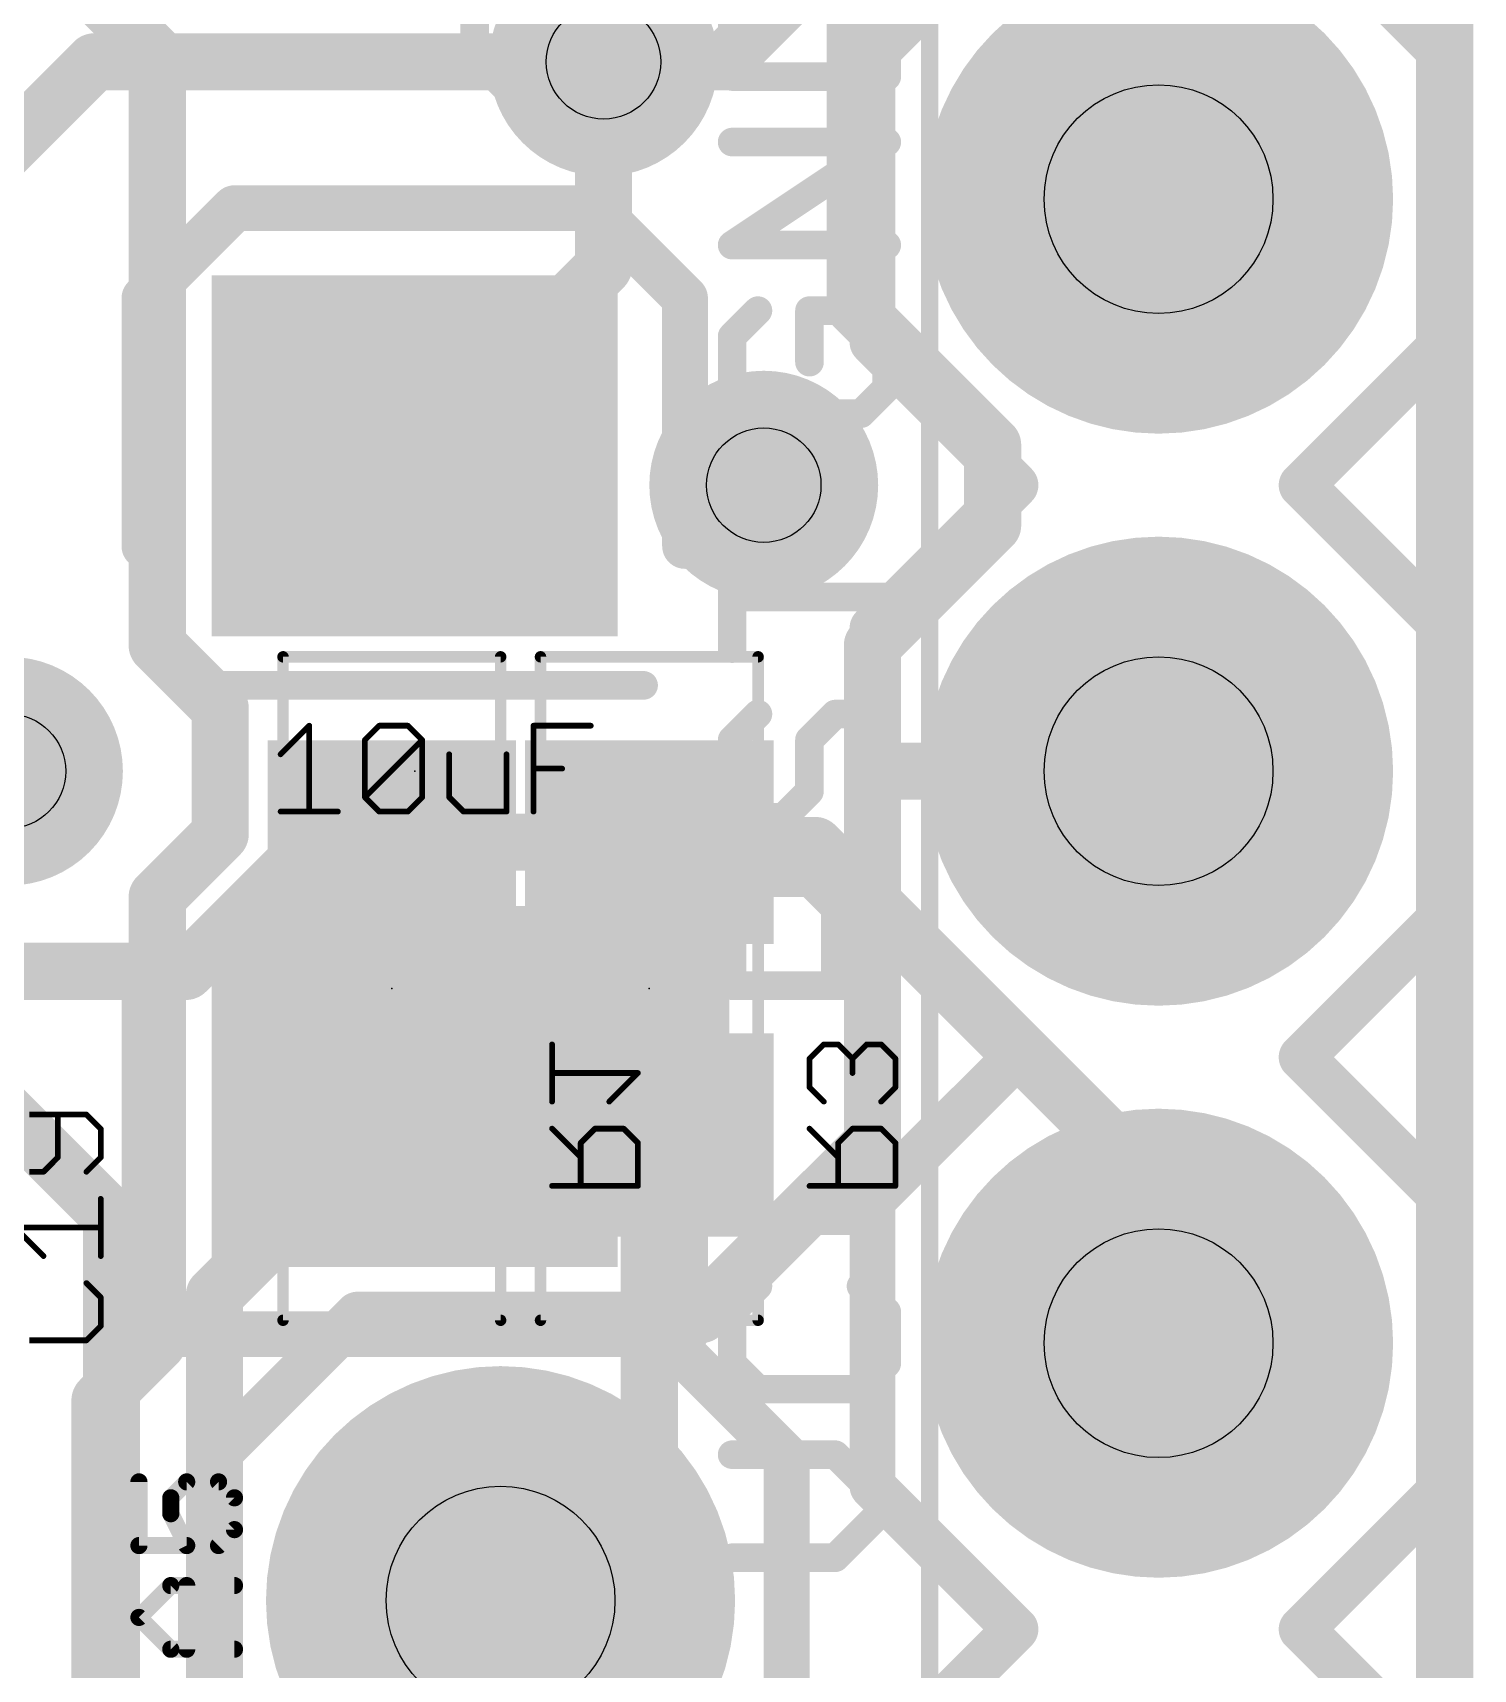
# Model space of a CAD drawing. Extents: x -32 to 75, y -15 to 35.
# Drawn here: x 11.51 to 17.91, y 20.14 to 27.41 of the extents above; entities that cross this region are included whole.
import ezdxf

# ---------------------------------------------------------------- set-up
doc = ezdxf.new("R2010")
doc.units = 0
for name, color, linetype in [('1', 12, 'CONTINUOUS'), ('16', 132, 'CONTINUOUS'), ('17', 110, 'CONTINUOUS'), ('18', 110, 'CONTINUOUS'), ('20', 53, 'CONTINUOUS'), ('21', 41, 'CONTINUOUS'), ('22', 40, 'CONTINUOUS'), ('23', 53, 'CONTINUOUS'), ('24', 53, 'CONTINUOUS'), ('25', 253, 'CONTINUOUS'), ('26', 253, 'CONTINUOUS'), ('27', 253, 'CONTINUOUS'), ('29', 253, 'CONTINUOUS'), ('30', 253, 'CONTINUOUS'), ('31', 253, 'CONTINUOUS'), ('32', 253, 'CONTINUOUS'), ('36', 253, 'CONTINUOUS'), ('40', 132, 'CONTINUOUS'), ('44', 253, 'CONTINUOUS'), ('51', 53, 'CONTINUOUS'), ('52', 253, 'CONTINUOUS')]:
    doc.layers.add(name, color=color, linetype=linetype)

# ---------------------------------------------------------------- blocks, each defined once
blk = doc.blocks.new('RECT')
blk.add_solid([(-0.5, -0.5), (0.5, -0.5), (-0.5, 0.5), (0.5, 0.5)])
blk = doc.blocks.new('ROUNDP')
at = {"const_width": 0.5}
blk.add_lwpolyline([(0, -0.25, 1), (0, 0.25, 1), (0, -0.25)], format="xyb", dxfattribs=at)
blk = doc.blocks.new('ROUNDV')
at = {"const_width": 0.5}
blk.add_lwpolyline([(0, -0.25, 1), (0, 0.25, 1), (0, -0.25)], format="xyb", dxfattribs=at)

msp = doc.modelspace()

# ---------------------------------------------------------------- linework, layer by layer
at = {"layer": '1'}
for points, const_width in [([(17.78, 33.02), (17.78, 0)], 0.254), ([(15.1638, 26.1874), (15.1638, 28.4226)], 0.254), ([(12.065, 27.305), (11.43, 27.94)], 0.254), ([(12.065, 24.6888), (12.065, 27.305)], 0.254), ([(14.0462, 27.2796), (14.0462, 26.3682)], 0.254), ([(14.0462, 26.3682), (13.208, 25.53)], 0.254), ([(15.7734, 25.5778), (15.1638, 26.1874)], 0.254), ([(15.7734, 25.2222), (15.7734, 25.5778)], 0.254), ([(15.24, 24.6888), (15.7734, 25.2222)], 0.254), ([(12.3444, 24.4094), (12.065, 24.6888)], 0.254), ([(15.24, 24.13), (15.24, 24.6888)], 0.254), ([(12.3444, 23.8506), (12.3444, 24.4094)], 0.254), ([(11.4046, 24.13), (10.16, 24.13)], 0.254), ([(15.24, 24.13), (16.51, 24.13)], 0.254), ([(15.24, 22.479), (15.24, 24.13)], 0.254), ([(12.065, 23.5712), (12.3444, 23.8506)], 0.254), ([(12.065, 21.59), (12.065, 23.5712)], 0.254), ([(14.478, 21.717), (15.24, 22.479)], 0.254), ([(12.319, 21.082), (12.954, 21.717)], 0.2032), ([(12.954, 21.717), (14.478, 21.717)], 0.2032), ([(11.811, 21.336), (12.065, 21.59)], 0.254), ([(11.811, 19.7194), (11.811, 21.336)], 0.254), ([(12.319, 17.9647), (12.319, 21.082)], 0.254)]:
    msp.add_lwpolyline(points, dxfattribs=dict(at, const_width=const_width))
for points, const_width in [([(12.1285, 27.305, 1), (12.0015, 27.305)], 0.127), ([(12.0201, 27.2601, 1), (12.1099, 27.3499)], 0.127), ([(14.1097, 27.2796, 1), (13.9827, 27.2796)], 0.127), ([(14.0911, 26.3233, 1), (14.0013, 26.4131)], 0.127), ([(13.9827, 26.3682, 1), (14.1097, 26.3682)], 0.127), ([(15.2087, 26.2323, 1), (15.1189, 26.1425)], 0.127), ([(15.1003, 26.1874, 1), (15.2273, 26.1874)], 0.127), ([(15.8369, 25.5778, 1), (15.7099, 25.5778)], 0.127), ([(15.7285, 25.5329, 1), (15.8183, 25.6227)], 0.127), ([(13.1631, 25.5749, 1), (13.2529, 25.4851)], 0.127), ([(15.8183, 25.1773, 1), (15.7285, 25.2671)], 0.127), ([(15.7099, 25.2222, 1), (15.8369, 25.2222)], 0.127), ([(12.1099, 24.7337, 1), (12.0201, 24.6439)], 0.127), ([(15.3035, 24.6888, 1), (15.1765, 24.6888)], 0.127), ([(15.1951, 24.7337, 1), (15.2849, 24.6439)], 0.127), ([(12.0015, 24.6888, 1), (12.1285, 24.6888)], 0.127), ([(12.4079, 24.4094, 1), (12.2809, 24.4094)], 0.127), ([(12.2995, 24.3645, 1), (12.3893, 24.4543)], 0.127), ([(11.4046, 24.0665, 1), (11.4046, 24.1935)], 0.127), ([(15.24, 24.1935, 1), (15.24, 24.0665)], 0.127), ([(15.3035, 24.13, 1), (15.1765, 24.13)], 0.127), ([(16.51, 24.0665, 1), (16.51, 24.1935)], 0.127), ([(15.1765, 24.13, 1), (15.3035, 24.13)], 0.127), ([(12.2809, 23.8506, 1), (12.4079, 23.8506)], 0.127), ([(12.3893, 23.8057, 1), (12.2995, 23.8955)], 0.127), ([(12.1285, 23.5712, 1), (12.0015, 23.5712)], 0.127), ([(12.0201, 23.6161, 1), (12.1099, 23.5263)], 0.127), ([(15.2849, 22.4341, 1), (15.1951, 22.5239)], 0.127), ([(15.1765, 22.479, 1), (15.3035, 22.479)], 0.127), ([(12.954, 21.7678, 1), (12.954, 21.6662)], 0.1016), ([(12.9899, 21.6811, 1), (12.9181, 21.7529)], 0.1016), ([(14.4331, 21.7619, 1), (14.5229, 21.6721)], 0.127), ([(14.478, 21.6662, 1), (14.478, 21.7678)], 0.1016), ([(12.1099, 21.5451, 1), (12.0201, 21.6349)], 0.127), ([(12.0015, 21.59, 1), (12.1285, 21.59)], 0.127), ([(11.8745, 21.336, 1), (11.7475, 21.336)], 0.127), ([(11.7661, 21.3809, 1), (11.8559, 21.2911)], 0.127), ([(12.3825, 21.082, 1), (12.2555, 21.082)], 0.127), ([(12.2831, 21.1179, 1), (12.3549, 21.0461)], 0.1016)]:
    msp.add_lwpolyline(points, format="xyb", dxfattribs=dict(at, const_width=const_width))
at = {"layer": '16'}
for points, const_width in [([(17.78, 33.02), (17.78, 0)], 0.254), ([(14.5796, 27.2796), (16.51, 29.21)], 0.254), ([(10.668, 26.162), (11.7856, 27.2796)], 0.254), ([(11.7856, 27.2796), (14.0462, 27.2796)], 0.254), ([(14.0462, 27.2796), (14.5796, 27.2796)], 0.254), ([(12.192, 23.241), (12.7658, 23.8148)], 0.254), ([(12.7658, 23.8148), (13.1064, 23.8148)], 0.254), ([(13.1064, 23.8148), (14.2494, 23.8148)], 0.254), ([(14.2494, 23.8148), (14.2644, 23.7998)], 0.254), ([(14.2644, 23.7998), (14.986, 23.7998)], 0.254), ([(14.986, 23.7998), (16.51, 22.2758)], 0.254), ([(8.0518, 23.241), (12.192, 23.241)], 0.254), ([(11.8618, 22.1488), (11.3284, 22.6822)], 0.254), ([(12.319, 21.8036), (13.0302, 22.5148)], 0.254), ([(13.0302, 22.5148), (13.1064, 22.5148)], 0.254), ([(14.2494, 21.1074), (14.2494, 22.5148)], 0.254), ([(16.51, 22.2758), (16.51, 21.59)], 0.254), ([(11.8618, 19.4818), (11.8618, 22.1488)], 0.254), ([(12.319, 19.8628), (12.319, 21.8036)], 0.254), ([(13.589, 20.447), (14.2494, 21.1074)], 0.254), ([(15.113, 18.923), (13.589, 20.447)], 0.2032)]:
    msp.add_lwpolyline(points, dxfattribs=dict(at, const_width=const_width))
for points, const_width in [([(11.7856, 27.3431, 1), (11.7856, 27.2161)], 0.127), ([(11.8305, 27.2347, 1), (11.7407, 27.3245)], 0.127), ([(14.0462, 27.3431, 1), (14.0462, 27.2161)], 0.127), ([(14.0462, 27.2161, 1), (14.0462, 27.3431)], 0.127), ([(14.5796, 27.2161, 1), (14.5796, 27.3431)], 0.127), ([(14.5347, 27.3245, 1), (14.6245, 27.2347)], 0.127), ([(12.7658, 23.8783, 1), (12.7658, 23.7513)], 0.127), ([(12.8107, 23.7699, 1), (12.7209, 23.8597)], 0.127), ([(13.1064, 23.8783, 1), (13.1064, 23.7513)], 0.127), ([(13.1064, 23.7513, 1), (13.1064, 23.8783)], 0.127), ([(14.2943, 23.8597, 1), (14.2045, 23.7699)], 0.127), ([(14.2644, 23.8633, 1), (14.2644, 23.7363)], 0.127), ([(14.2195, 23.7549, 1), (14.3093, 23.8447)], 0.127), ([(14.2494, 23.7513, 1), (14.2494, 23.8783)], 0.127), ([(15.0309, 23.8447, 1), (14.9411, 23.7549)], 0.127), ([(14.986, 23.7363, 1), (14.986, 23.8633)], 0.127), ([(12.1471, 23.2859, 1), (12.2369, 23.1961)], 0.127), ([(12.192, 23.1775, 1), (12.192, 23.3045)], 0.127), ([(13.0302, 22.5783, 1), (13.0302, 22.4513)], 0.127), ([(13.0751, 22.4699, 1), (12.9853, 22.5597)], 0.127), ([(13.1064, 22.4513, 1), (13.1064, 22.5783)], 0.127), ([(14.3129, 22.5148, 1), (14.1859, 22.5148)], 0.127), ([(16.5735, 22.2758, 1), (16.4465, 22.2758)], 0.127), ([(16.4651, 22.2309, 1), (16.5549, 22.3207)], 0.127), ([(11.9253, 22.1488, 1), (11.7983, 22.1488)], 0.127), ([(11.8169, 22.1039, 1), (11.9067, 22.1937)], 0.127), ([(12.3825, 21.8036, 1), (12.2555, 21.8036)], 0.127), ([(12.2741, 21.8485, 1), (12.3639, 21.7587)], 0.127), ([(16.4465, 21.59, 1), (16.5735, 21.59)], 0.127), ([(14.2943, 21.0625, 1), (14.2045, 21.1523)], 0.127), ([(14.1859, 21.1074, 1), (14.3129, 21.1074)], 0.127), ([(13.5441, 20.4919, 1), (13.6339, 20.4021)], 0.127), ([(13.6249, 20.4829, 1), (13.5531, 20.4111)], 0.1016)]:
    msp.add_lwpolyline(points, format="xyb", dxfattribs=dict(at, const_width=const_width))
at = {"layer": '20', "const_width": 0.2032}
msp.add_lwpolyline([(17.78, 0), (17.78, 33.02)], dxfattribs=at)
at = {"layer": '21'}
for points, const_width in [([(14.6171, 27.5575), (14.6171, 27.2143)], 0.127), ([(15.3035, 27.2143), (15.3035, 27.5575)], 0.127), ([(14.6171, 27.2143), (15.3035, 27.2143)], 0.127), ([(14.6171, 26.4659), (15.3035, 26.9235)], 0.127), ([(15.3035, 26.9235), (14.6171, 26.9235)], 0.127), ([(12.408, 26.63), (12.008, 26.23)], 0.2032), ([(14.008, 26.63), (12.408, 26.63)], 0.2032), ([(14.408, 26.23), (14.008, 26.63)], 0.2032), ([(15.3035, 26.4659), (14.6171, 26.4659)], 0.127), ([(12.008, 26.23), (12.008, 25.13)], 0.2032), ([(14.408, 25.13), (14.408, 26.23)], 0.2032), ([(14.7315, 26.1751), (14.6171, 26.0607)], 0.127), ([(15.1891, 26.1751), (14.9603, 26.1751)], 0.127), ([(14.9603, 26.1751), (14.9603, 25.9463)], 0.127), ([(15.3035, 26.0607), (15.1891, 26.1751)], 0.127), ([(14.6171, 26.0607), (14.6171, 25.8319)], 0.127), ([(15.3035, 25.8319), (15.3035, 26.0607)], 0.127), ([(14.6171, 25.8319), (14.7315, 25.7175)], 0.127), ([(15.1891, 25.7175), (15.3035, 25.8319)], 0.127), ([(14.7315, 25.7175), (15.1891, 25.7175)], 0.127), ([(14.6171, 24.6743), (14.6171, 25.1319)], 0.127), ([(15.3035, 24.9031), (14.6171, 24.9031)], 0.127), ([(12.192, 24.511), (14.224, 24.511)], 0.127), ([(14.7315, 24.3835), (14.6171, 24.2691)], 0.127), ([(14.9603, 24.2691), (15.0747, 24.3835)], 0.127), ([(15.0747, 24.3835), (15.1891, 24.3835)], 0.127), ([(15.1891, 24.3835), (15.3035, 24.2691)], 0.127), ([(14.6171, 24.2691), (14.6171, 24.0403)], 0.127), ([(14.9603, 24.0403), (14.9603, 24.2691)], 0.127), ([(15.3035, 24.2691), (15.3035, 24.0403)], 0.127), ([(14.6171, 24.0403), (14.7315, 23.9259)], 0.127), ([(14.8459, 23.9259), (14.9603, 24.0403)], 0.127), ([(15.3035, 24.0403), (15.1891, 23.9259)], 0.127), ([(14.7315, 23.9259), (14.8459, 23.9259)], 0.127), ([(14.6171, 23.5207), (14.7315, 23.6351)], 0.127), ([(14.7315, 23.6351), (14.9603, 23.6351)], 0.127), ([(14.9603, 23.6351), (15.0747, 23.5207)], 0.127), ([(15.0747, 23.4063), (15.3035, 23.6351)], 0.127), ([(14.6171, 23.1775), (14.6171, 23.5207)], 0.127), ([(15.0747, 23.5207), (15.0747, 23.1775)], 0.127), ([(12.008, 21.63), (12.008, 23.13)], 0.2032), ([(14.408, 23.13), (14.408, 21.63)], 0.2032), ([(15.3035, 23.1775), (14.6171, 23.1775)], 0.127), ([(14.7315, 22.5919), (14.6171, 22.4775)], 0.127), ([(15.3035, 22.4775), (15.1891, 22.5919)], 0.127), ([(14.6171, 22.4775), (14.6171, 22.2487)], 0.127), ([(15.3035, 22.2487), (15.3035, 22.4775)], 0.127), ([(14.6171, 22.2487), (14.7315, 22.1343)], 0.127), ([(15.1891, 22.1343), (15.3035, 22.2487)], 0.127), ([(14.7315, 22.1343), (15.1891, 22.1343)], 0.127), ([(14.7315, 21.8435), (14.6171, 21.7291)], 0.127), ([(15.3035, 21.7291), (15.1891, 21.8435)], 0.127), ([(14.408, 21.63), (12.008, 21.63)], 0.2032), ([(14.6171, 21.7291), (14.6171, 21.5003)], 0.127), ([(15.3035, 21.5003), (15.3035, 21.7291)], 0.127), ([(14.6171, 21.5003), (14.7315, 21.3859)], 0.127), ([(15.1891, 21.3859), (15.3035, 21.5003)], 0.127), ([(14.7315, 21.3859), (15.1891, 21.3859)], 0.127), ([(15.0747, 21.0951), (14.6171, 21.0951)], 0.127), ([(15.3035, 20.8663), (15.0747, 21.0951)], 0.127), ([(11.9837, 20.9743), (11.9837, 20.6915)], 0.0762), ([(12.1251, 20.9036), (12.1958, 20.9743)], 0.0762), ([(12.1958, 20.9743), (12.3372, 20.9743)], 0.0762), ([(12.3372, 20.9743), (12.4079, 20.9036)], 0.0762), ([(12.1251, 20.8329), (12.1251, 20.9036)], 0.0762), ([(12.4079, 20.9036), (12.4079, 20.7622)], 0.0762), ([(15.0747, 20.6375), (15.3035, 20.8663)], 0.127), ([(12.1958, 20.6915), (12.1251, 20.8329)], 0.0762), ([(12.4079, 20.7622), (12.3372, 20.6915)], 0.0762), ([(11.9837, 20.6915), (12.1958, 20.6915)], 0.0762), ([(14.6171, 20.6375), (15.0747, 20.6375)], 0.127), ([(11.9837, 20.3725), (12.1251, 20.5139)], 0.0762), ([(12.1251, 20.5139), (12.4079, 20.5139)], 0.0762), ([(12.1958, 20.2311), (12.1958, 20.5139)], 0.0762), ([(12.1251, 20.2311), (11.9837, 20.3725)], 0.0762), ([(12.4079, 20.2311), (12.1251, 20.2311)], 0.0762)]:
    msp.add_lwpolyline(points, dxfattribs=dict(at, const_width=const_width))
for points, const_width in [([(14.6171, 27.2461, 1), (14.6171, 27.1826)], 0.0635), ([(15.3035, 27.1826, 1), (15.3035, 27.2461)], 0.0635), ([(14.5854, 27.2143, 1), (14.6489, 27.2143)], 0.0635), ([(15.2718, 27.2143, 1), (15.3353, 27.2143)], 0.0635), ([(14.6171, 26.9553, 1), (14.6171, 26.8918)], 0.0635), ([(15.3211, 26.8971, 1), (15.2859, 26.9499)], 0.0635), ([(15.3035, 26.8918, 1), (15.3035, 26.9553)], 0.0635), ([(12.408, 26.6808, 1), (12.408, 26.5792)], 0.1016), ([(12.4439, 26.5941, 1), (12.3721, 26.6659)], 0.1016), ([(14.0439, 26.6659, 1), (13.9721, 26.5941)], 0.1016), ([(14.008, 26.5792, 1), (14.008, 26.6808)], 0.1016), ([(14.6171, 26.4977, 1), (14.6171, 26.4342)], 0.0635), ([(14.5995, 26.4923, 1), (14.6347, 26.4395)], 0.0635), ([(15.3035, 26.4342, 1), (15.3035, 26.4977)], 0.0635), ([(12.0588, 26.23, 1), (11.9572, 26.23)], 0.1016), ([(11.9721, 26.2659, 1), (12.0439, 26.1941)], 0.1016), ([(14.4588, 26.23, 1), (14.3572, 26.23)], 0.1016), ([(14.3721, 26.1941, 1), (14.4439, 26.2659)], 0.1016), ([(14.754, 26.1526, 1), (14.7091, 26.1975)], 0.0635), ([(14.9603, 26.2068, 1), (14.9603, 26.1433)], 0.0635), ([(14.9921, 26.1751, 1), (14.9286, 26.1751)], 0.0635), ([(15.2116, 26.1975, 1), (15.1667, 26.1526)], 0.0635), ([(15.1891, 26.1433, 1), (15.1891, 26.2068)], 0.0635), ([(14.6489, 26.0607, 1), (14.5854, 26.0607)], 0.0635), ([(14.5947, 26.0831, 1), (14.6396, 26.0382)], 0.0635), ([(15.3353, 26.0607, 1), (15.2718, 26.0607)], 0.0635), ([(15.281, 26.0382, 1), (15.326, 26.0831)], 0.0635), ([(14.9286, 25.9463, 1), (14.9921, 25.9463)], 0.0635), ([(14.6396, 25.8543, 1), (14.5947, 25.8094)], 0.0635), ([(15.326, 25.8094, 1), (15.281, 25.8543)], 0.0635), ([(14.5854, 25.8319, 1), (14.6489, 25.8319)], 0.0635), ([(15.2718, 25.8319, 1), (15.3353, 25.8319)], 0.0635), ([(14.7315, 25.7492, 1), (14.7315, 25.6858)], 0.0635), ([(14.7091, 25.695, 1), (14.754, 25.74)], 0.0635), ([(15.1667, 25.74, 1), (15.2116, 25.695)], 0.0635), ([(15.1891, 25.6858, 1), (15.1891, 25.7492)], 0.0635), ([(11.9572, 25.13, 1), (12.0588, 25.13)], 0.1016), ([(14.3572, 25.13, 1), (14.4588, 25.13)], 0.1016), ([(14.6489, 25.1319, 1), (14.5854, 25.1319)], 0.0635), ([(14.6171, 24.9349, 1), (14.6171, 24.8714)], 0.0635), ([(15.3035, 24.8714, 1), (15.3035, 24.9349)], 0.0635), ([(14.5854, 24.6743, 1), (14.6489, 24.6743)], 0.0635), ([(12.192, 24.5428, 1), (12.192, 24.4793)], 0.0635), ([(14.224, 24.4793, 1), (14.224, 24.5428)], 0.0635), ([(14.754, 24.3611, 1), (14.7091, 24.406)], 0.0635), ([(15.0747, 24.4153, 1), (15.0747, 24.3518)], 0.0635), ([(15.0972, 24.3611, 1), (15.0523, 24.406)], 0.0635), ([(15.2116, 24.406, 1), (15.1667, 24.3611)], 0.0635), ([(15.1891, 24.3518, 1), (15.1891, 24.4153)], 0.0635), ([(14.6489, 24.2691, 1), (14.5854, 24.2691)], 0.0635), ([(14.5947, 24.2916, 1), (14.6396, 24.2467)], 0.0635), ([(14.9921, 24.2691, 1), (14.9286, 24.2691)], 0.0635), ([(14.9379, 24.2916, 1), (14.9828, 24.2467)], 0.0635), ([(15.3353, 24.2691, 1), (15.2718, 24.2691)], 0.0635), ([(15.281, 24.2467, 1), (15.326, 24.2916)], 0.0635), ([(14.5854, 24.0403, 1), (14.6489, 24.0403)], 0.0635), ([(14.6396, 24.0628, 1), (14.5947, 24.0179)], 0.0635), ([(14.9286, 24.0403, 1), (14.9921, 24.0403)], 0.0635), ([(14.9828, 24.0179, 1), (14.9379, 24.0628)], 0.0635), ([(15.2718, 24.0403, 1), (15.3353, 24.0403)], 0.0635), ([(15.326, 24.0179, 1), (15.281, 24.0628)], 0.0635), ([(14.7315, 23.9577, 1), (14.7315, 23.8942)], 0.0635), ([(14.8459, 23.8942, 1), (14.8459, 23.9577)], 0.0635), ([(14.7091, 23.9035, 1), (14.754, 23.9484)], 0.0635), ([(14.8235, 23.9484, 1), (14.8684, 23.9035)], 0.0635), ([(15.1667, 23.9484, 1), (15.2116, 23.9035)], 0.0635), ([(14.7315, 23.6668, 1), (14.7315, 23.6033)], 0.0635), ([(14.754, 23.6126, 1), (14.7091, 23.6575)], 0.0635), ([(14.9828, 23.6575, 1), (14.9379, 23.6126)], 0.0635), ([(14.9603, 23.6033, 1), (14.9603, 23.6668)], 0.0635), ([(15.326, 23.6126, 1), (15.281, 23.6575)], 0.0635), ([(14.6489, 23.5207, 1), (14.5854, 23.5207)], 0.0635), ([(14.5947, 23.5431, 1), (14.6396, 23.4982)], 0.0635), ([(15.1065, 23.5207, 1), (15.043, 23.5207)], 0.0635), ([(15.0523, 23.4982, 1), (15.0972, 23.5431)], 0.0635), ([(15.0523, 23.4287, 1), (15.0972, 23.3838)], 0.0635), ([(12.0588, 23.13, 1), (11.9572, 23.13)], 0.1016), ([(14.4588, 23.13, 1), (14.3572, 23.13)], 0.1016), ([(14.6171, 23.2093, 1), (14.6171, 23.1458)], 0.0635), ([(14.5854, 23.1775, 1), (14.6489, 23.1775)], 0.0635), ([(15.043, 23.1775, 1), (15.1065, 23.1775)], 0.0635), ([(15.3035, 23.1458, 1), (15.3035, 23.2093)], 0.0635), ([(14.754, 22.5695, 1), (14.7091, 22.6144)], 0.0635), ([(15.2116, 22.6144, 1), (15.1667, 22.5695)], 0.0635), ([(14.6489, 22.4775, 1), (14.5854, 22.4775)], 0.0635), ([(14.5947, 22.5, 1), (14.6396, 22.4551)], 0.0635), ([(15.3353, 22.4775, 1), (15.2718, 22.4775)], 0.0635), ([(15.281, 22.4551, 1), (15.326, 22.5)], 0.0635), ([(14.6396, 22.2712, 1), (14.5947, 22.2263)], 0.0635), ([(15.326, 22.2263, 1), (15.281, 22.2712)], 0.0635), ([(14.5854, 22.2487, 1), (14.6489, 22.2487)], 0.0635), ([(15.2718, 22.2487, 1), (15.3353, 22.2487)], 0.0635), ([(14.7315, 22.1661, 1), (14.7315, 22.1026)], 0.0635), ([(14.7091, 22.1119, 1), (14.754, 22.1568)], 0.0635), ([(15.1667, 22.1568, 1), (15.2116, 22.1119)], 0.0635), ([(15.1891, 22.1026, 1), (15.1891, 22.1661)], 0.0635), ([(14.754, 21.8211, 1), (14.7091, 21.866)], 0.0635), ([(15.2116, 21.866, 1), (15.1667, 21.8211)], 0.0635), ([(12.008, 21.6808, 1), (12.008, 21.5792)], 0.1016), ([(14.408, 21.5792, 1), (14.408, 21.6808)], 0.1016), ([(14.6489, 21.7291, 1), (14.5854, 21.7291)], 0.0635), ([(14.5947, 21.7516, 1), (14.6396, 21.7067)], 0.0635), ([(15.3353, 21.7291, 1), (15.2718, 21.7291)], 0.0635), ([(15.281, 21.7067, 1), (15.326, 21.7516)], 0.0635), ([(11.9572, 21.63, 1), (12.0588, 21.63)], 0.1016), ([(14.3572, 21.63, 1), (14.4588, 21.63)], 0.1016), ([(14.5854, 21.5003, 1), (14.6489, 21.5003)], 0.0635), ([(14.6396, 21.5228, 1), (14.5947, 21.4779)], 0.0635), ([(15.2718, 21.5003, 1), (15.3353, 21.5003)], 0.0635), ([(15.326, 21.4779, 1), (15.281, 21.5228)], 0.0635), ([(14.7315, 21.4177, 1), (14.7315, 21.3542)], 0.0635), ([(14.7091, 21.3635, 1), (14.754, 21.4084)], 0.0635), ([(15.1667, 21.4084, 1), (15.2116, 21.3635)], 0.0635), ([(15.1891, 21.3542, 1), (15.1891, 21.4177)], 0.0635), ([(14.6171, 21.1268, 1), (14.6171, 21.0633)], 0.0635), ([(15.0972, 21.1175, 1), (15.0523, 21.0726)], 0.0635), ([(15.0747, 21.0633, 1), (15.0747, 21.1268)], 0.0635), ([(12.0028, 20.9743, 1), (11.9647, 20.9743)], 0.0381), ([(12.1958, 20.9933, 1), (12.1958, 20.9552)], 0.0381), ([(12.2093, 20.9608, 1), (12.1823, 20.9877)], 0.0381), ([(12.3507, 20.9877, 1), (12.3237, 20.9608)], 0.0381), ([(12.3372, 20.9552, 1), (12.3372, 20.9933)], 0.0381), ([(12.1442, 20.9036, 1), (12.1061, 20.9036)], 0.0381), ([(12.1117, 20.917, 1), (12.1386, 20.8901)], 0.0381), ([(12.4269, 20.9036, 1), (12.3888, 20.9036)], 0.0381), ([(12.3944, 20.8901, 1), (12.4214, 20.917)], 0.0381), ([(15.326, 20.8438, 1), (15.281, 20.8887)], 0.0635), ([(12.1422, 20.8414, 1), (12.1081, 20.8244)], 0.0381), ([(15.281, 20.8438, 1), (15.326, 20.8887)], 0.0635), ([(12.1061, 20.8329, 1), (12.1442, 20.8329)], 0.0381), ([(12.4214, 20.7487, 1), (12.3944, 20.7757)], 0.0381), ([(11.9837, 20.7105, 1), (11.9837, 20.6724)], 0.0381), ([(11.9647, 20.6915, 1), (12.0028, 20.6915)], 0.0381), ([(12.1788, 20.683, 1), (12.2129, 20.7)], 0.0381), ([(12.1958, 20.6724, 1), (12.1958, 20.7105)], 0.0381), ([(12.3237, 20.705, 1), (12.3507, 20.678)], 0.0381), ([(12.3888, 20.7622, 1), (12.4269, 20.7622)], 0.0381), ([(14.6171, 20.6692, 1), (14.6171, 20.6058)], 0.0635), ([(15.0523, 20.66, 1), (15.0972, 20.615)], 0.0635), ([(15.0747, 20.6058, 1), (15.0747, 20.6692)], 0.0635), ([(12.1251, 20.5329, 1), (12.1251, 20.4948)], 0.0381), ([(12.1386, 20.5004, 1), (12.1117, 20.5273)], 0.0381), ([(12.2149, 20.5139, 1), (12.1768, 20.5139)], 0.0381), ([(12.4079, 20.4948, 1), (12.4079, 20.5329)], 0.0381), ([(11.9972, 20.386, 1), (11.9703, 20.359)], 0.0381), ([(11.9703, 20.386, 1), (11.9972, 20.359)], 0.0381), ([(12.1251, 20.2502, 1), (12.1251, 20.2121)], 0.0381), ([(12.1117, 20.2176, 1), (12.1386, 20.2446)], 0.0381), ([(12.1768, 20.2311, 1), (12.2149, 20.2311)], 0.0381), ([(12.4079, 20.2121, 1), (12.4079, 20.2502)], 0.0381)]:
    msp.add_lwpolyline(points, format="xyb", dxfattribs=dict(at, const_width=const_width))
at = {"layer": '22', "const_width": 0.2032}
for points in [[(15.875, 27.94), (15.24, 27.305)], [(17.78, 27.305), (17.145, 27.94)], [(15.24, 27.305), (15.24, 26.035)], [(17.78, 26.035), (17.78, 27.305)], [(15.24, 26.035), (15.875, 25.4)], [(17.145, 25.4), (17.78, 26.035)], [(15.875, 25.4), (15.24, 24.765)], [(17.78, 24.765), (17.145, 25.4)], [(15.24, 24.765), (15.24, 23.495)], [(17.78, 23.495), (17.78, 24.765)], [(15.24, 23.495), (15.875, 22.86)], [(17.145, 22.86), (17.78, 23.495)], [(15.24, 22.225), (15.875, 22.86)], [(17.145, 22.86), (17.78, 22.225)], [(15.24, 22.225), (15.24, 20.955)], [(17.78, 20.955), (17.78, 22.225)], [(12.954, 21.717), (12.319, 21.082)], [(14.224, 21.717), (12.954, 21.717)], [(14.859, 21.082), (14.224, 21.717)], [(12.319, 21.082), (12.319, 19.812)], [(14.859, 19.812), (14.859, 21.082)], [(15.24, 20.955), (15.875, 20.32)], [(17.145, 20.32), (17.78, 20.955)], [(15.875, 20.32), (15.24, 19.685)], [(17.78, 19.685), (17.145, 20.32)]]:
    msp.add_lwpolyline(points, dxfattribs=at)
at = {"layer": '22', "const_width": 0.1016}
for points in [[(15.2908, 27.305, 1), (15.1892, 27.305)], [(17.8308, 27.305, 1), (17.7292, 27.305)], [(15.2041, 27.3409, 1), (15.2759, 27.2691)], [(17.7441, 27.2691, 1), (17.8159, 27.3409)], [(15.2759, 26.0709, 1), (15.2041, 25.9991)], [(17.8159, 25.9991, 1), (17.7441, 26.0709)], [(15.1892, 26.035, 1), (15.2908, 26.035)], [(17.7292, 26.035, 1), (17.8308, 26.035)], [(15.9109, 25.3641, 1), (15.8391, 25.4359)], [(15.8391, 25.3641, 1), (15.9109, 25.4359)], [(17.1809, 25.4359, 1), (17.1091, 25.3641)], [(17.1091, 25.4359, 1), (17.1809, 25.3641)], [(15.2908, 24.765, 1), (15.1892, 24.765)], [(17.8308, 24.765, 1), (17.7292, 24.765)], [(15.2041, 24.8009, 1), (15.2759, 24.7291)], [(17.7441, 24.7291, 1), (17.8159, 24.8009)], [(15.2759, 23.5309, 1), (15.2041, 23.4591)], [(15.1892, 23.495, 1), (15.2908, 23.495)], [(17.7292, 23.495, 1), (17.8308, 23.495)], [(17.8159, 23.4591, 1), (17.7441, 23.5309)], [(15.9109, 22.8241, 1), (15.8391, 22.8959)], [(15.8391, 22.8241, 1), (15.9109, 22.8959)], [(17.1809, 22.8959, 1), (17.1091, 22.8241)], [(17.1091, 22.8959, 1), (17.1809, 22.8241)], [(15.2908, 22.225, 1), (15.1892, 22.225)], [(15.2041, 22.2609, 1), (15.2759, 22.1891)], [(17.8308, 22.225, 1), (17.7292, 22.225)], [(17.7441, 22.1891, 1), (17.8159, 22.2609)], [(12.954, 21.7678, 1), (12.954, 21.6662)], [(12.9899, 21.6811, 1), (12.9181, 21.7529)], [(14.2599, 21.7529, 1), (14.1881, 21.6811)], [(14.224, 21.6662, 1), (14.224, 21.7678)], [(12.3698, 21.082, 1), (12.2682, 21.082)], [(12.2831, 21.1179, 1), (12.3549, 21.0461)], [(14.9098, 21.082, 1), (14.8082, 21.082)], [(14.8231, 21.0461, 1), (14.8949, 21.1179)], [(15.2759, 20.9909, 1), (15.2041, 20.9191)], [(15.1892, 20.955, 1), (15.2908, 20.955)], [(17.7292, 20.955, 1), (17.8308, 20.955)], [(17.8159, 20.9191, 1), (17.7441, 20.9909)], [(15.9109, 20.2841, 1), (15.8391, 20.3559)], [(17.1809, 20.3559, 1), (17.1091, 20.2841)], [(15.8391, 20.2841, 1), (15.9109, 20.3559)], [(17.1091, 20.3559, 1), (17.1809, 20.2841)]]:
    msp.add_lwpolyline(points, format="xyb", dxfattribs=at)
at = {"layer": '23'}
msp.add_point((13.208, 24.13), dxfattribs=at)
at = {"layer": '24'}
for p in [(13.1064, 23.1648), (14.2494, 23.1648)]:
    msp.add_point(p, dxfattribs=at)
at = {"layer": '25', "const_width": 0.0254}
for points in [[(11.7507, 22.6053), (11.4965, 22.6053)], [(11.6236, 22.4147), (11.6236, 22.6053)], [(11.8143, 22.5418), (11.7507, 22.6053)], [(11.8143, 22.4147), (11.8143, 22.5418)], [(11.5601, 22.3511), (11.6236, 22.4147)], [(11.7507, 22.3511), (11.8143, 22.4147)], [(11.4965, 22.3511), (11.5601, 22.3511)], [(11.8143, 21.9769), (11.8143, 22.2311)], [(11.5601, 21.9769), (11.433, 22.104)], [(11.433, 22.104), (11.8143, 22.104)], [(11.8143, 21.7934), (11.7507, 21.8569)], [(11.8143, 21.6663), (11.8143, 21.7934)], [(11.7507, 21.6027), (11.8143, 21.6663)], [(11.4965, 21.6027), (11.7507, 21.6027)]]:
    msp.add_lwpolyline(points, dxfattribs=at)
at = {"layer": '25', "const_width": 0.0127}
for points in [[(11.63, 22.6053, 1), (11.6173, 22.6053)], [(11.7552, 22.6098, 1), (11.7463, 22.6008)], [(11.7507, 22.599, 1), (11.7507, 22.6117)], [(11.8207, 22.5418, 1), (11.808, 22.5418)], [(11.8098, 22.5373, 1), (11.8188, 22.5463)], [(11.6173, 22.4147, 1), (11.63, 22.4147)], [(11.6281, 22.4102, 1), (11.6191, 22.4192)], [(11.808, 22.4147, 1), (11.8207, 22.4147)], [(11.8188, 22.4102, 1), (11.8098, 22.4192)], [(11.5556, 22.3556, 1), (11.5646, 22.3466)], [(11.5601, 22.3448, 1), (11.5601, 22.3575)], [(11.7463, 22.3556, 1), (11.7552, 22.3466)], [(11.8207, 22.2311, 1), (11.808, 22.2311)], [(11.8143, 22.0977, 1), (11.8143, 22.1104)], [(11.5556, 21.9724, 1), (11.5646, 21.9814)], [(11.808, 21.9769, 1), (11.8207, 21.9769)], [(11.7552, 21.8614, 1), (11.7463, 21.8524)], [(11.8207, 21.7934, 1), (11.808, 21.7934)], [(11.8098, 21.7889, 1), (11.8188, 21.7979)], [(11.808, 21.6663, 1), (11.8207, 21.6663)], [(11.8188, 21.6618, 1), (11.8098, 21.6707)], [(11.7463, 21.6072, 1), (11.7552, 21.5982)], [(11.7507, 21.5964, 1), (11.7507, 21.6091)]]:
    msp.add_lwpolyline(points, format="xyb", dxfattribs=at)
at = {"layer": '26'}
for points, const_width in [([(13.4747, 27.3022), (13.4747, 27.4928)], 0.127), ([(13.6654, 27.1115), (13.4747, 27.3022)], 0.127), ([(13.8176, 22.6627), (13.8176, 22.9169)], 0.0254), ([(15.0242, 22.9169), (14.9606, 22.8534)], 0.0254), ([(15.0877, 22.9169), (15.0242, 22.9169)], 0.0254), ([(15.1513, 22.8534), (15.0877, 22.9169)], 0.0254), ([(15.2148, 22.9169), (15.1513, 22.8534)], 0.0254), ([(15.2784, 22.9169), (15.2148, 22.9169)], 0.0254), ([(15.3419, 22.8534), (15.2784, 22.9169)], 0.0254), ([(14.9606, 22.8534), (14.9606, 22.7263)], 0.0254), ([(15.1513, 22.8534), (15.1513, 22.7898)], 0.0254), ([(15.3419, 22.7263), (15.3419, 22.8534)], 0.0254), ([(14.1989, 22.7898), (13.8176, 22.7898)], 0.0254), ([(14.0718, 22.6627), (14.1989, 22.7898)], 0.0254), ([(14.9606, 22.7263), (15.0242, 22.6627)], 0.0254), ([(15.2784, 22.6627), (15.3419, 22.7263)], 0.0254), ([(13.9447, 22.4156), (13.8176, 22.5427)], 0.0254), ([(14.0083, 22.5427), (13.9447, 22.4792)], 0.0254), ([(14.1354, 22.5427), (14.0083, 22.5427)], 0.0254), ([(14.1989, 22.4792), (14.1354, 22.5427)], 0.0254), ([(15.0877, 22.4156), (14.9606, 22.5427)], 0.0254), ([(15.1513, 22.5427), (15.0877, 22.4792)], 0.0254), ([(15.2784, 22.5427), (15.1513, 22.5427)], 0.0254), ([(15.3419, 22.4792), (15.2784, 22.5427)], 0.0254), ([(13.9447, 22.4792), (13.9447, 22.2885)], 0.0254), ([(14.1989, 22.2885), (14.1989, 22.4792)], 0.0254), ([(15.0877, 22.4792), (15.0877, 22.2885)], 0.0254), ([(15.3419, 22.2885), (15.3419, 22.4792)], 0.0254), ([(13.8176, 22.2885), (14.1989, 22.2885)], 0.0254), ([(14.9606, 22.2885), (15.3419, 22.2885)], 0.0254)]:
    msp.add_lwpolyline(points, dxfattribs=dict(at, const_width=const_width))
for points, const_width in [([(13.4429, 27.3022, 1), (13.5065, 27.3022)], 0.0635), ([(13.4972, 27.3246, 1), (13.4522, 27.2797)], 0.0635), ([(13.6429, 27.0891, 1), (13.6878, 27.134)], 0.0635), ([(13.8239, 22.9169, 1), (13.8113, 22.9169)], 0.0127), ([(15.0242, 22.9233, 1), (15.0242, 22.9106)], 0.0127), ([(15.0286, 22.9124, 1), (15.0197, 22.9214)], 0.0127), ([(15.0922, 22.9214, 1), (15.0832, 22.9124)], 0.0127), ([(15.0877, 22.9106, 1), (15.0877, 22.9233)], 0.0127), ([(15.2148, 22.9233, 1), (15.2148, 22.9106)], 0.0127), ([(15.2193, 22.9124, 1), (15.2103, 22.9214)], 0.0127), ([(15.2829, 22.9214, 1), (15.2739, 22.9124)], 0.0127), ([(15.2784, 22.9106, 1), (15.2784, 22.9233)], 0.0127), ([(14.9561, 22.8579, 1), (14.9651, 22.8489)], 0.0127), ([(14.967, 22.8534, 1), (14.9543, 22.8534)], 0.0127), ([(15.1576, 22.8534, 1), (15.1449, 22.8534)], 0.0127), ([(15.1468, 22.8579, 1), (15.1558, 22.8489)], 0.0127), ([(15.1468, 22.8489, 1), (15.1558, 22.8579)], 0.0127), ([(15.3483, 22.8534, 1), (15.3356, 22.8534)], 0.0127), ([(15.3374, 22.8489, 1), (15.3464, 22.8579)], 0.0127), ([(13.8176, 22.7962, 1), (13.8176, 22.7835)], 0.0127), ([(14.2034, 22.7853, 1), (14.1944, 22.7943)], 0.0127), ([(14.1989, 22.7835, 1), (14.1989, 22.7962)], 0.0127), ([(15.1449, 22.7898, 1), (15.1576, 22.7898)], 0.0127), ([(14.0673, 22.6672, 1), (14.0763, 22.6582)], 0.0127), ([(14.9651, 22.7307, 1), (14.9561, 22.7218)], 0.0127), ([(14.9543, 22.7263, 1), (14.967, 22.7263)], 0.0127), ([(15.0197, 22.6582, 1), (15.0286, 22.6672)], 0.0127), ([(15.2739, 22.6672, 1), (15.2829, 22.6582)], 0.0127), ([(15.3356, 22.7263, 1), (15.3483, 22.7263)], 0.0127), ([(15.3464, 22.7218, 1), (15.3374, 22.7307)], 0.0127), ([(13.8113, 22.6627, 1), (13.8239, 22.6627)], 0.0127), ([(13.8221, 22.5472, 1), (13.8131, 22.5382)], 0.0127), ([(14.0083, 22.5491, 1), (14.0083, 22.5364)], 0.0127), ([(14.0128, 22.5382, 1), (14.0038, 22.5472)], 0.0127), ([(14.1399, 22.5472, 1), (14.1309, 22.5382)], 0.0127), ([(14.1354, 22.5364, 1), (14.1354, 22.5491)], 0.0127), ([(14.9651, 22.5472, 1), (14.9561, 22.5382)], 0.0127), ([(15.1513, 22.5491, 1), (15.1513, 22.5364)], 0.0127), ([(15.1558, 22.5382, 1), (15.1468, 22.5472)], 0.0127), ([(15.2829, 22.5472, 1), (15.2739, 22.5382)], 0.0127), ([(15.2784, 22.5364, 1), (15.2784, 22.5491)], 0.0127), ([(13.9511, 22.4792, 1), (13.9384, 22.4792)], 0.0127), ([(13.9402, 22.4837, 1), (13.9492, 22.4747)], 0.0127), ([(14.2053, 22.4792, 1), (14.1926, 22.4792)], 0.0127), ([(14.1944, 22.4747, 1), (14.2034, 22.4837)], 0.0127), ([(15.0832, 22.4837, 1), (15.0922, 22.4747)], 0.0127), ([(15.0941, 22.4792, 1), (15.0814, 22.4792)], 0.0127), ([(15.3483, 22.4792, 1), (15.3356, 22.4792)], 0.0127), ([(15.3374, 22.4747, 1), (15.3464, 22.4837)], 0.0127), ([(13.9402, 22.4111, 1), (13.9492, 22.4201)], 0.0127), ([(15.0832, 22.4111, 1), (15.0922, 22.4201)], 0.0127), ([(13.8176, 22.2949, 1), (13.8176, 22.2822)], 0.0127), ([(13.9384, 22.2885, 1), (13.9511, 22.2885)], 0.0127), ([(14.1926, 22.2885, 1), (14.2053, 22.2885)], 0.0127), ([(14.1989, 22.2822, 1), (14.1989, 22.2949)], 0.0127), ([(14.9606, 22.2949, 1), (14.9606, 22.2822)], 0.0127), ([(15.0814, 22.2885, 1), (15.0941, 22.2885)], 0.0127), ([(15.3356, 22.2885, 1), (15.3483, 22.2885)], 0.0127), ([(15.3419, 22.2822, 1), (15.3419, 22.2949)], 0.0127)]:
    msp.add_lwpolyline(points, format="xyb", dxfattribs=dict(at, const_width=const_width))
at = {"layer": '27', "const_width": 0.0254}
for points in [[(12.6127, 24.2049), (12.7398, 24.332)], [(12.7398, 24.332), (12.7398, 23.9507)], [(12.9869, 24.2685), (13.0505, 24.332)], [(13.0505, 24.332), (13.1776, 24.332)], [(13.1776, 24.332), (13.2411, 24.2685)], [(13.7353, 23.9507), (13.7353, 24.332)], [(13.7353, 24.332), (13.9895, 24.332)], [(12.9869, 24.0143), (12.9869, 24.2685)], [(12.9869, 24.0143), (13.2411, 24.2685)], [(13.2411, 24.2685), (13.2411, 24.0143)], [(13.3611, 24.2049), (13.3611, 24.0143)], [(13.6153, 23.9507), (13.6153, 24.2049)], [(13.7353, 24.1414), (13.8624, 24.1414)], [(13.0505, 23.9507), (12.9869, 24.0143)], [(13.2411, 24.0143), (13.1776, 23.9507)], [(13.3611, 24.0143), (13.4247, 23.9507)], [(12.6127, 23.9507), (12.8669, 23.9507)], [(13.1776, 23.9507), (13.0505, 23.9507)], [(13.4247, 23.9507), (13.6153, 23.9507)]]:
    msp.add_lwpolyline(points, dxfattribs=at)
at = {"layer": '27', "const_width": 0.0127}
for points in [[(12.7462, 24.332, 1), (12.7335, 24.332)], [(12.7443, 24.3275, 1), (12.7353, 24.3365)], [(13.0505, 24.3384, 1), (13.0505, 24.3257)], [(13.0549, 24.3275, 1), (13.046, 24.3365)], [(13.1821, 24.3365, 1), (13.1731, 24.3275)], [(13.1776, 24.3257, 1), (13.1776, 24.3384)], [(13.7353, 24.3384, 1), (13.7353, 24.3257)], [(13.7417, 24.332, 1), (13.729, 24.332)], [(13.9895, 24.3257, 1), (13.9895, 24.3384)], [(12.9824, 24.273, 1), (12.9914, 24.264)], [(12.9933, 24.2685, 1), (12.9806, 24.2685)], [(13.2475, 24.2685, 1), (13.2348, 24.2685)], [(13.2456, 24.264, 1), (13.2366, 24.273)], [(13.2366, 24.264, 1), (13.2456, 24.273)], [(12.6082, 24.2094, 1), (12.6172, 24.2004)], [(13.3675, 24.2049, 1), (13.3548, 24.2049)], [(13.6217, 24.2049, 1), (13.609, 24.2049)], [(13.7353, 24.1477, 1), (13.7353, 24.135)], [(13.8624, 24.135, 1), (13.8624, 24.1477)], [(12.9914, 24.0187, 1), (12.9824, 24.0098)], [(12.9824, 24.0187, 1), (12.9914, 24.0098)], [(12.9806, 24.0143, 1), (12.9933, 24.0143)], [(13.2348, 24.0143, 1), (13.2475, 24.0143)], [(13.2456, 24.0098, 1), (13.2366, 24.0187)], [(13.3656, 24.0187, 1), (13.3566, 24.0098)], [(13.3548, 24.0143, 1), (13.3675, 24.0143)], [(12.6127, 23.9571, 1), (12.6127, 23.9444)], [(12.7335, 23.9507, 1), (12.7462, 23.9507)], [(12.8669, 23.9444, 1), (12.8669, 23.9571)], [(13.0505, 23.9571, 1), (13.0505, 23.9444)], [(13.046, 23.9462, 1), (13.0549, 23.9552)], [(13.1731, 23.9552, 1), (13.1821, 23.9462)], [(13.1776, 23.9444, 1), (13.1776, 23.9571)], [(13.4247, 23.9571, 1), (13.4247, 23.9444)], [(13.4202, 23.9462, 1), (13.4292, 23.9552)], [(13.609, 23.9507, 1), (13.6217, 23.9507)], [(13.6153, 23.9444, 1), (13.6153, 23.9571)], [(13.729, 23.9507, 1), (13.7417, 23.9507)]]:
    msp.add_lwpolyline(points, format="xyb", dxfattribs=at)
at = {"layer": '40', "const_width": 0.0508}
for points in [[(13.5894, 24.6378), (12.6234, 24.6378)], [(12.6234, 24.6378), (12.6234, 21.6918)], [(13.5894, 21.6918), (13.5894, 24.6378)], [(14.7324, 24.6378), (13.7664, 24.6378)], [(13.7664, 24.6378), (13.7664, 21.6918)], [(14.7324, 21.6918), (14.7324, 24.6378)], [(12.6234, 21.6918), (13.5894, 21.6918)], [(13.7664, 21.6918), (14.7324, 21.6918)]]:
    msp.add_lwpolyline(points, dxfattribs=at)
at = {"layer": '40', "const_width": 0.0254}
for points in [[(12.6234, 24.6505, 1), (12.6234, 24.6251)], [(12.6361, 24.6378, 1), (12.6107, 24.6378)], [(13.6021, 24.6378, 1), (13.5767, 24.6378)], [(13.5894, 24.6251, 1), (13.5894, 24.6505)], [(13.7664, 24.6505, 1), (13.7664, 24.6251)], [(13.7791, 24.6378, 1), (13.7537, 24.6378)], [(14.7451, 24.6378, 1), (14.7197, 24.6378)], [(14.7324, 24.6251, 1), (14.7324, 24.6505)], [(12.6234, 21.7045, 1), (12.6234, 21.6791)], [(12.6107, 21.6918, 1), (12.6361, 21.6918)], [(13.5767, 21.6918, 1), (13.6021, 21.6918)], [(13.5894, 21.6791, 1), (13.5894, 21.7045)], [(13.7664, 21.7045, 1), (13.7664, 21.6791)], [(13.7537, 21.6918, 1), (13.7791, 21.6918)], [(14.7197, 21.6918, 1), (14.7451, 21.6918)], [(14.7324, 21.6791, 1), (14.7324, 21.7045)]]:
    msp.add_lwpolyline(points, format="xyb", dxfattribs=at)
at = {"layer": '44'}
for centre, radius in [((14.0462, 27.2796), 0.254), ((16.51, 26.67), 0.508), ((14.7574, 25.4), 0.254), ((16.51, 24.13), 0.508), ((11.4046, 24.13), 0.254), ((16.51, 21.59), 0.508), ((13.589, 20.447), 0.508)]:
    msp.add_circle(centre, radius, dxfattribs=at)
at = {"layer": '51', "const_width": 0.0762}
msp.add_lwpolyline([(15.494, 0.508), (15.494, 29.21)], dxfattribs=at)
at = {"layer": '52', "const_width": 0.1524}
for points in [[(12.8824, 23.4098), (12.8824, 22.9198)], [(13.3304, 22.9198), (13.3304, 23.4098)], [(14.0254, 23.4098), (14.0254, 22.9198)], [(14.4734, 22.9198), (14.4734, 23.4098)]]:
    msp.add_lwpolyline(points, dxfattribs=at)
at = {"layer": '52', "const_width": 0.0762}
for points in [[(12.9205, 23.4098, 1), (12.8443, 23.4098)], [(13.3685, 23.4098, 1), (13.2923, 23.4098)], [(14.0635, 23.4098, 1), (13.9873, 23.4098)], [(14.5115, 23.4098, 1), (14.4353, 23.4098)], [(12.8443, 22.9198, 1), (12.9205, 22.9198)], [(13.2923, 22.9198, 1), (13.3685, 22.9198)], [(13.9873, 22.9198, 1), (14.0635, 22.9198)], [(14.4353, 22.9198, 1), (14.5115, 22.9198)]]:
    msp.add_lwpolyline(points, format="xyb", dxfattribs=at)

# ---------------------------------------------------------------- block references
at = {"layer": '1', "xscale": 1.6, "yscale": 1.4, "rotation": 180}
for p in [(13.208, 25.53), (13.208, 22.73)]:
    msp.add_blockref('RECT', p, dxfattribs=at)
at = {"layer": '16', "xscale": 0.7, "yscale": 0.9, "rotation": 90}
for p in [(13.1064, 23.8148), (14.2494, 23.8148), (13.1064, 22.5148), (14.2494, 22.5148)]:
    msp.add_blockref('RECT', p, dxfattribs=at)
at = {"layer": '17', "xscale": 1.8796, "yscale": 1.8796, "rotation": 180}
for p in [(16.51, 26.67), (16.51, 26.67), (16.51, 24.13), (16.51, 24.13), (16.51, 21.59), (16.51, 21.59)]:
    msp.add_blockref('ROUNDP', p, dxfattribs=at)
at = {"layer": '17', "xscale": 1.8796, "yscale": 1.8796}
msp.add_blockref('ROUNDP', (13.589, 20.447), dxfattribs=at)
msp.add_blockref('ROUNDP', (13.589, 20.447), dxfattribs=at)
at = {"layer": '18', "xscale": 1.016, "yscale": 1.016}
for p in [(14.0462, 27.2796), (14.0462, 27.2796), (14.7574, 25.4), (14.7574, 25.4), (11.4046, 24.13), (11.4046, 24.13)]:
    msp.add_blockref('ROUNDV', p, dxfattribs=at)
at = {"layer": '22', "xscale": 0.4064, "yscale": 0.7112, "rotation": 90}
for p in [(13.1064, 23.1648), (14.2494, 23.1648)]:
    msp.add_blockref('RECT', p, dxfattribs=at)
at = {"layer": '29', "rotation": 180}
for name, p, xscale, yscale in [('ROUNDP', (16.51, 26.67), 2.0828, 2.0828), ('RECT', (13.208, 25.53), 1.8032, 1.6032), ('ROUNDP', (16.51, 24.13), 2.0828, 2.0828), ('RECT', (13.208, 22.73), 1.8032, 1.6032), ('ROUNDP', (16.51, 21.59), 2.0828, 2.0828)]:
    msp.add_blockref(name, p, dxfattribs=dict(at, xscale=xscale, yscale=yscale))
at = {"layer": '29', "xscale": 2.0828, "yscale": 2.0828}
msp.add_blockref('ROUNDP', (13.589, 20.447), dxfattribs=at)
at = {"layer": '30'}
for name, p, xscale, yscale, rotation in [('ROUNDP', (16.51, 26.67), 2.0828, 2.0828, 180), ('ROUNDP', (16.51, 24.13), 2.0828, 2.0828, 180), ('RECT', (13.1064, 23.8148), 0.9032, 1.1032, 90), ('RECT', (14.2494, 23.8148), 0.9032, 1.1032, 90), ('RECT', (13.1064, 22.5148), 0.9032, 1.1032, 90), ('RECT', (14.2494, 22.5148), 0.9032, 1.1032, 90), ('ROUNDP', (16.51, 21.59), 2.0828, 2.0828, 180)]:
    msp.add_blockref(name, p, dxfattribs=dict(at, xscale=xscale, yscale=yscale, rotation=rotation))
at = {"layer": '30', "xscale": 2.0828, "yscale": 2.0828}
msp.add_blockref('ROUNDP', (13.589, 20.447), dxfattribs=at)
at = {"layer": '31', "xscale": 1.6, "yscale": 1.4, "rotation": 180}
for p in [(13.208, 25.53), (13.208, 22.73)]:
    msp.add_blockref('RECT', p, dxfattribs=at)
at = {"layer": '32', "xscale": 0.7, "yscale": 0.9, "rotation": 90}
for p in [(13.1064, 23.8148), (14.2494, 23.8148), (13.1064, 22.5148), (14.2494, 22.5148)]:
    msp.add_blockref('RECT', p, dxfattribs=at)
at = {"layer": '36', "xscale": 0.3998, "yscale": 0.6, "rotation": 90}
for p in [(13.1064, 23.1648), (14.2494, 23.1648)]:
    msp.add_blockref('RECT', p, dxfattribs=at)
at = {"layer": '52'}
for p, xscale, yscale, rotation in [((16.51, 26.67), 0.508, 0.508, 270), ((16.51, 24.13), 0.508, 0.508, 270), ((13.1016, 23.5736), 0.3, 0.5999, 90), ((14.2446, 23.5736), 0.3, 0.5999, 90), ((13.1016, 22.7608), 0.3, 0.5999, 90), ((14.2446, 22.7608), 0.3, 0.5999, 90), ((16.51, 21.59), 0.508, 0.508, 270), ((13.589, 20.447), 0.508, 0.508, 90)]:
    msp.add_blockref('RECT', p, dxfattribs=dict(at, xscale=xscale, yscale=yscale, rotation=rotation))

doc.saveas('drawing.dxf')
